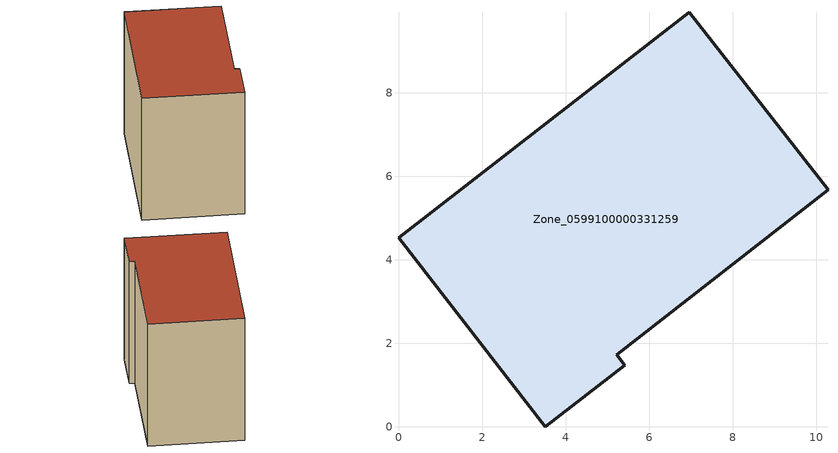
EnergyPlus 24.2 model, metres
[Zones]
Zone_0599100000331259
 floor ground (C_G): 0,4.53 6.97,9.93 10.28,5.68 5.22,1.72 5.41,1.47 3.51,0 z0.17
 wall outside (C_F): 3.51,0 5.41,1.47 5.22,1.72 10.28,5.68 6.97,9.93 0,4.53 3.51,0 z0.17:8.19
 roof outside (C_R): 6.97,9.93 0,4.53 3.51,0 5.41,1.47 5.22,1.72 10.28,5.68 z8.19
[BUILDING]
Pand.0599100000331259: North Axis=0; Terrain=City; Loads Convergence Tolerance Value=0.04; Temperature Convergence Tolerance Value=0.4; Solar Distribution=FullExterior; Maximum Number of Warmup Days=25; Minimum Number of Warmup Days=1
[Site:Location]
Rotterdam.The.Hague.AP_ZH_NLD Design_Conditions: Latitude=51.96; Longitude=4.45; Time Zone=1; Elevation=-4.5
[SITE:GROUNDTEMPERATURE:BUILDINGSURFACE]
18, 18, 18, 18, 18, 18, 18, 18, 18, 18, 18, 18
[MATERIAL] Thermal Absorptance=0.9; Solar Absorptance=0.7; Visible Absorptance=0.7
Name | Roughness | Thickness | Conductivity | Density | Specific Heat
G.TI.1975-1991 | MediumSmooth | 0.15 | 0.288461 | 540 | 1210
F.TI.1975-1991 | Rough | 0.3 | 0.230769 | 1920 | 840
R.TI.1975-1991 | MediumRough | 0.2 | 0.153846 | 1500 | 1000
[CONSTRUCTION]
C_G: G.TI.1975-1991
C_F: F.TI.1975-1991
C_R: R.TI.1975-1991
[ZONE]
Zone_0599100000331259: Type=1; Multiplier=1; Ceiling Height=Autocalculate; Volume=Autocalculate; Floor Area=autocalculate; Part of Total Floor Area=Yes
[ZONEINFILTRATION:DESIGNFLOWRATE]
Infil_Zone_0599100000331259: Zone or ZoneList or Space or SpaceList=Zone_0599100000331259; Schedule=AlwaysOn; Design Flow Rate Calculation Method=Flow/Area; Flow Rate per Floor Area=0.003; Constant Term Coefficient=1; Temperature Term Coefficient=0; Velocity Term Coefficient=0; Velocity Squared Term Coefficient=0
[HVACTEMPLATE:ZONE:IDEALLOADSAIRSYSTEM]
Zone_0599100000331259: Maximum Heating Supply Air Temperature=50; Minimum Cooling Supply Air Temperature=13; Maximum Heating Supply Air Humidity Ratio=0.0156; Minimum Cooling Supply Air Humidity Ratio=0.0077; Heating Limit=NoLimit; Cooling Limit=NoLimit; Dehumidification Control Type=ConstantSensibleHeatRatio; Cooling Sensible Heat Ratio=0.7; Dehumidification Setpoint=60; Humidification Control Type=None; Humidification Setpoint=30; Outdoor Air Method=None; Outdoor Air Flow Rate per Person=0.00944; Outdoor Air Flow Rate per Zone Floor Area=0; Outdoor Air Flow Rate per Zone=0; Demand Controlled Ventilation Type=None; Outdoor Air Economizer Type=NoEconomizer; Heat Recovery Type=None; Sensible Heat Recovery Effectiveness=0.7; Latent Heat Recovery Effectiveness=0.65
[ZONECONTROL:THERMOSTAT]
ThermostatControl_Zone_0599100000331259: Zone or ZoneList=Zone_0599100000331259; Control Type Schedule=DualSetpointControlType; Control 1=Thermostat_Zone_0599100000331259; Temperature Difference Between Cutout And Setpoint=0
[THERMOSTATSETPOINT:DUALSETPOINT]
Thermostat_Zone_0599100000331259: Heating Setpoint Temperature Schedule=HeatingSetpoint_Zone_0599100000331259; Cooling Setpoint Temperature Schedule=CoolingSetpoint_Zone_0599100000331259
[SCHEDULE:COMPACT]
HeatingSetpoint_Zone_0599100000331259: Through: 12/31, For: AllDays, Until: 24:00, 21
CoolingSetpoint_Zone_0599100000331259: Through: 12/31, For: AllDays, Until: 24:00, 24
DualSetpointControlType: Through: 12/31, For: AllDays, Until: 24:00, 4
AlwaysOn: Through: 12/31, For: AllDays, Until: 24:00, 1
